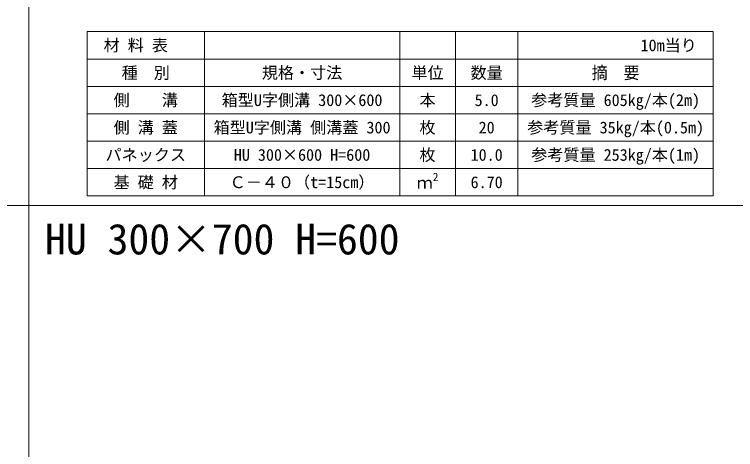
# Model space of a CAD drawing. Units: millimetres at full size; details may follow other scales. Extents: x 187207 to 255567, y 882048 to 905686.
# Drawn here: x 202953 to 205186, y 888193 to 889540 of the extents above; entities that cross this region are included whole.
import ezdxf
from ezdxf.enums import TextEntityAlignment as Align

# ---------------------------------------------------------------- set-up
doc = ezdxf.new("R2010")
doc.units = ezdxf.units.MM
doc.header["$LTSCALE"] = 20
for name, color, linetype, lineweight in [('Defpoints_3', 8, 'Continuous', 0), ('図枠', 5, 'Continuous', 13), ('寸法・材料表', 7, 'Continuous', 13)]:
    doc.layers.add(name, color=color, linetype=linetype, lineweight=lineweight)
doc.layers.add('文字', color=7, linetype='Continuous')
doc.styles.add('ＭＳ ゴシック', font='')
doc.styles.add('ＭＳ Ｐゴシック', font='')
doc.styles.get('ＭＳ ゴシック').set_extended_font_data('MS Gothic')
doc.styles.get('ＭＳ Ｐゴシック').set_extended_font_data('MS PGothic')

msp = doc.modelspace()

# ---------------------------------------------------------------- linework, layer by layer
at = {"layer": 'Defpoints_3'}
for p, q in [((203177.92, 889487.01), (205116.83, 889487.01)), ((203177.92, 889487.01), (203177.92, 889401.83)), ((203540.92, 889487.01), (203540.92, 889401.83)), ((204145.92, 889487.01), (204145.92, 889401.83)), ((204318.23, 889487.01), (204318.23, 889401.83)), ((204511.83, 889487.01), (204511.83, 889401.83)), ((205116.83, 889487.01), (205116.83, 889401.83))]:
    msp.add_line(p, q, dxfattribs=at)
at = {"layer": '図枠'}
for p, q in [((202997.37, 904948.33), (202997.37, 882048.33)), ((194897.37, 888948.33), (214497.37, 888948.33))]:
    msp.add_line(p, q, dxfattribs=at)
at = {"layer": '寸法・材料表'}
for p, q in [((203177.92, 889401.83), (205116.83, 889401.83)), ((203177.92, 889401.83), (203177.92, 888978.33)), ((203540.92, 889401.83), (203540.92, 888978.33)), ((204145.92, 889401.83), (204145.92, 888978.33)), ((204318.23, 889401.83), (204318.23, 888978.33)), ((204511.83, 889401.83), (204511.83, 888978.33)), ((205116.83, 889401.83), (205116.83, 888978.33)), ((203177.92, 889317.13), (205116.83, 889317.13)), ((203177.92, 889232.43), (205116.83, 889232.43)), ((203177.92, 889147.73), (205116.83, 889147.73)), ((203177.92, 889063.03), (205116.83, 889063.03)), ((203177.92, 888978.33), (205116.83, 888978.33))]:
    msp.add_line(p, q, dxfattribs=at)

# ---------------------------------------------------------------- texts
at = {"layer": '寸法・材料表', "style": 'ＭＳ ゴシック'}
msp.add_text('\u3000材 料 表', height=36.55, dxfattribs=at).set_placement((203179.08, 889444.42), align=Align.MIDDLE_LEFT)
msp.add_text('10m当り\u3000', height=36.55, dxfattribs=at).set_placement((205115.66, 889444.42), align=Align.MIDDLE_RIGHT)
for s, p in [('種\u3000別', (203359.42, 889359.48)), ('規格・寸法', (203843.42, 889359.48)), ('単位', (204232.07, 889359.48)), ('数量', (204415.03, 889359.48)), ('側\u3000\u3000溝', (203359.42, 889274.78)), ('箱型U字側溝 300×600', (203843.42, 889274.78)), ('本', (204232.07, 889274.78)), ('5.0', (204415.03, 889274.78)), ('参考質量 605kg/本(2m)', (204814.33, 889274.78)), ('側 溝 蓋', (203359.42, 889190.08)), ('箱型U字側溝 側溝蓋 300', (203843.42, 889190.08)), ('枚', (204232.07, 889190.08)), ('20', (204415.03, 889190.08)), ('参考質量 35kg/本(0.5m)', (204814.33, 889190.08)), ('パネックス', (203359.42, 889105.38)), ('HU 300×600 H=600', (203843.42, 889105.38)), ('枚', (204232.07, 889105.38)), ('10.0', (204415.03, 889105.38)), ('参考質量 253kg/本(1m)', (204814.33, 889105.38)), ('基 礎 材', (203359.42, 889020.68)), ('Ｃ－４０（t=15cm）', (203843.42, 889020.68)), ('6.70', (204415.03, 889020.68))]:
    msp.add_text(s, height=36.55, dxfattribs=at).set_placement(p, align=Align.MIDDLE_CENTER)
at = {"layer": '寸法・材料表', "style": 'ＭＳ Ｐゴシック', "width": 0.95}
msp.add_text('摘\u3000要', height=38.1, dxfattribs=at).set_placement((204814.33, 889359.48), align=Align.MIDDLE_CENTER)
at = {"layer": '寸法・材料表', "style": 'ＭＳ ゴシック'}
for s, height, p in [('2', 25.59, (204248.28, 889016.71)), ('ｍ', 36.55, (204198.42, 888989.76))]:
    msp.add_text(s, height=height, dxfattribs=at).set_placement(p, align=Align.BOTTOM_LEFT)
at = {"layer": '文字', "style": 'ＭＳ ゴシック'}
msp.add_text('HU 300×700 H=600', height=94.94, dxfattribs=at).set_placement((203047.37, 888768.83), align=Align.BOTTOM_LEFT)

doc.saveas('drawing.dxf')
